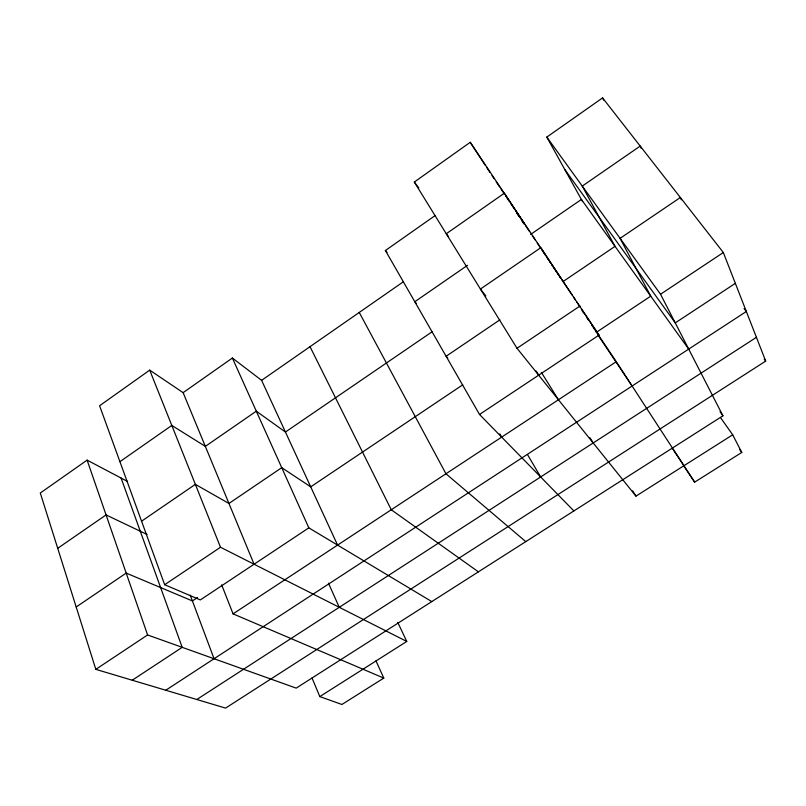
<?xml version="1.0" encoding="UTF-8"?>
<svg xmlns="http://www.w3.org/2000/svg" width="806" height="806" viewBox="0 0 806 806"><rect width="100%" height="100%" fill="white"/><g stroke="black" fill="none" stroke-linecap="round" stroke-linejoin="round"><path stroke-width="1.21" d="M254.081 564.23L183.123 392.653L149.704 370.135L99.591 405.75L164.666 584.723L200.341 599.926L308.829 527.859L431.784 601.588M720.493 417.558L732.694 434.797L635.974 496.133L517.009 348.273L414.314 182.045L470.23 142.299L598.989 335.125L479.52 414.475L385.399 250.515L435.19 215.524M127.6 481.484L87.108 460.125L40.3 493.01L95.823 669.353L225.579 708.101L765.7 361.098L723.325 252.53L602.586 97.899L546.811 137.101L582.577 201.581M183.123 392.653L232.38 358.035L261.607 380.341L337.573 545.098M119.923 461.667L171.809 425.437L205.339 446.373L256.298 411.181L285.435 432.026L432.026 331.84M261.607 380.341L403.191 281.899M57.71 548.312L106.07 514.923L147.075 534.469M467.52 265.325L414.798 301.726L416.47 303.57M530.57 234.445L581.398 199.455L688.697 349.099M141.574 521.2L195.354 484.356L228.944 503.458L281.737 467.671L310.713 486.844L462.775 384.805M76.187 606.989L126.199 573.096L192.412 600.944L197.581 597.508M499.891 319.821L446.111 356.272L447.804 358.076M563.454 281.284L615.038 246.364L582.264 186.085L640.206 146.077L641.223 148.375M164.666 584.723L220.501 547.254L406.778 641.445L319.821 696.586L312.043 678.017M517.009 348.273L580.028 305.978M596.208 332.415L650.734 296.155L620.086 238.354L680.365 197.5L681.332 199.807M95.823 669.353L147.599 634.957L296.185 688.123L722.942 415.805L660.537 294.24L546.811 137.101M660.537 294.24L723.325 252.53M132.224 680.224L182.196 647.339L121.081 478.039M221.65 584.803L233.065 613.87L616.278 361.692L694.651 482.149L741.762 452.458L732.694 434.797M735.354 283.339L675.247 322.894L564.805 169.542M165.774 690.238L746.346 311.489L744.069 308.537M196.805 699.507L756.421 337.321M375.989 660.88L383.787 678.088L341.905 704.484L319.821 696.586M233.065 613.87L383.787 678.088M478.411 571.847L391.263 509.765L310.018 346.681M525.774 541.622L445.96 473.777L359.254 312.456M479.52 414.475L573.882 510.923M385.399 250.515L387.051 252.379M485.867 295.973L480.426 289.052L540.886 247.633L560.976 278.423L551.909 264.892M448.529 236.692L446.272 233.77L504.375 193.198L524.716 224.32M414.314 182.045L418.798 187.919M764.199 359.113L765.7 361.098M720.05 411.735L722.942 415.805M739.626 449.426L741.762 452.458M492.033 175.587L494.118 178.7M496.204 181.803L499.68 186.992M501.07 189.067L504.546 194.246M505.936 196.321L509.412 201.51M510.803 203.586L514.278 208.764M515.669 210.84L524.706 224.32M525.401 225.358L529.582 231.594M532.373 235.755L535.164 239.916M537.259 243.039L540.05 247.2M542.146 250.323L545.632 255.532M547.022 257.608L550.508 262.806M561.671 279.45L572.038 294.915M573.419 296.981L575.494 300.064M576.874 302.129L580.33 307.288M581.71 309.343L598.989 335.125M516.928 213.449L519.014 216.552M521.784 220.693L523.87 223.796M582.134 310.733L583.524 312.819M587.01 318.017L588.4 320.093M591.886 325.292L616.278 361.692M598.274 335.508L632.106 386.014M672.758 448.962L683.951 465.707M683.498 465.475L694.651 482.149M470.23 142.299L485.222 165.18M486.582 167.265L489.988 172.464M632.629 490.854L635.974 496.133M589.881 437.688L593.196 442.957M541.37 372.382L558.437 399.756M536.03 370.931L538.67 375.193M527.517 454.604L540.655 476.961M499.78 433.86L501.664 437.114M397.761 622.403L406.778 641.445M602.586 97.899L603.613 100.115M232.38 358.035L308.829 527.859M328.465 583.181L339.266 607.311M149.704 370.135L220.501 547.254M190.236 595.13L214.064 658.734M87.108 460.125L147.599 634.957"/></g></svg>
